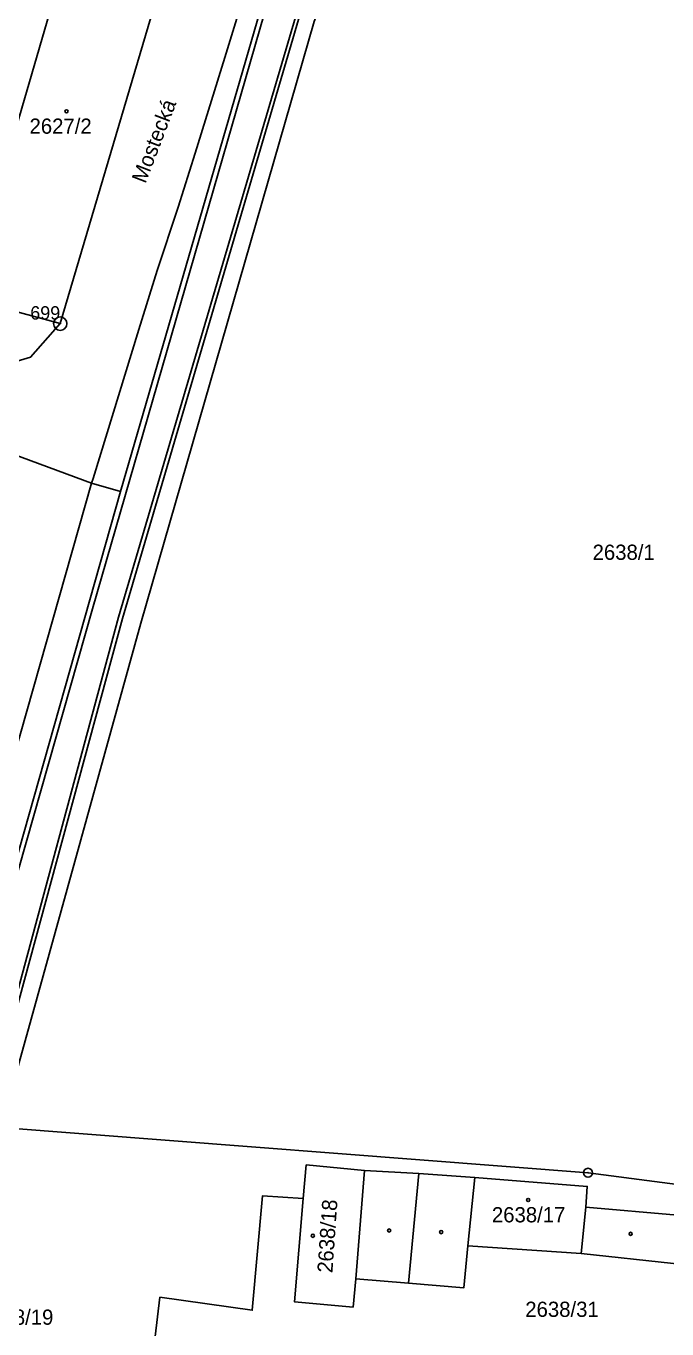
# Model space of a CAD drawing. Extents: x -784124 to -780570, y -980818 to -976926.
# Drawn here: x -782509.8 to -782438.1, y -979894.5 to -979748.9 of the extents above; entities that cross this region are included whole.
import ezdxf
from ezdxf.enums import TextEntityAlignment as Align

# ---------------------------------------------------------------- set-up
doc = ezdxf.new("R2010")
doc.units = 0
doc.header["$LTSCALE"] = 3.138375
doc.header["$MEASUREMENT"] = 0
for name, color, linetype in [('1008', 1, 'CONTINUOUS'), ('101', 1, 'CONTINUOUS'), ('1016', 1, 'CONTINUOUS'), ('105', 1, 'CONTINUOUS'), ('18', 1, 'CONTINUOUS'), ('21800', 1, 'CONTINUOUS'), ('21900', 1, 'CONTINUOUS'), ('402', 1, 'CONTINUOUS'), ('404', 1, 'CONTINUOUS')]:
    doc.layers.add(name, color=color, linetype=linetype)

# ---------------------------------------------------------------- blocks, each defined once
blk = doc.blocks.new('4_02$0')
at = {"layer": '404', "color": 255, "linetype": 'Continuous'}
blk.add_circle((-0.01, 0), 0.175, dxfattribs=at)
blk = doc.blocks.new('1_01$18')
at = {"layer": '101', "color": 3, "linetype": 'Continuous'}
for radius in [0.75, 0.03]:
    blk.add_circle((0, 0), radius, dxfattribs=at)
blk = doc.blocks.new('1_05$19')
at = {"layer": '105', "color": 3, "linetype": 'Continuous'}
for radius in [0.5, 0.0303]:
    blk.add_circle((0, 0), radius, dxfattribs=at)

msp = doc.modelspace()

# ---------------------------------------------------------------- linework, layer by layer
at = {"layer": '21800', "color": 255, "linetype": 'Continuous'}
for p, q in [((-782487.54, -979752.38), (-782484.41, -979742.06)), ((-782482.22, -979744.26), (-782502.37, -979814.04)), ((-782499.45, -979814.97), (-782478.73, -979744.75)), ((-782499.01, -979815.1), (-782478.45, -979745.14)), ((-782490.86, -979763.08), (-782487.54, -979752.38)), ((-782492.79, -979769.13), (-782490.86, -979763.08)), ((-782495.11, -979776.21), (-782492.79, -979769.13)), ((-782497.18, -979782.82), (-782495.11, -979776.21)), ((-782502.29, -979799.46), (-782497.18, -979782.82)), ((-782502.47, -979799.97), (-782502.29, -979799.46)), ((-782502.37, -979814.04), (-782522.03, -979883.22)), ((-782518.13, -979884.13), (-782499.45, -979814.97)), ((-782517.78, -979884.24), (-782499.01, -979815.1)), ((-782472.89, -979888.95), (-782471.95, -979876.83)), ((-782467, -979889.42), (-782465.88, -979877.15)), ((-782447.69, -979886.11), (-782447.19, -979880.93))]:
    msp.add_line(p, q, dxfattribs=at)
at = {"layer": '21900', "color": 3, "linetype": 'Continuous'}
for p, q in [((-782502.47, -979799.97), (-782499.21, -979800.93)), ((-782459.59, -979877.62), (-782460.38, -979885.25))]:
    msp.add_line(p, q, dxfattribs=at)
for points in [[(-782499.21, -979800.93), (-782482.69, -979743.94), (-782468.01, -979709.56), (-782467.52, -979709.73), (-782464.39, -979711.08), (-782464.07, -979711.24), (-782462.49, -979712.33)], [(-782463.51, -979714.53), (-782477.56, -979748.38), (-782496.95, -979815.63), (-782512.57, -979872.03)], [(-782578.83, -979727.48), (-782579.27, -979740.39), (-782573.52, -979755.39), (-782561.69, -979768.32), (-782524.76, -979783.72), (-782514.27, -979787.38), (-782509.29, -979785.89), (-782505.97, -979782.15)], [(-782590.14, -979736.24), (-782588.15, -979738.45), (-782586.34, -979745.39), (-782585.25, -979748.92), (-782583.66, -979753.85), (-782580.68, -979759.6), (-782568.39, -979771.51), (-782564.71, -979773.56), (-782512.25, -979796.38), (-782502.47, -979799.97)], [(-782505.97, -979782.15), (-782516.48, -979779.29), (-782504.06, -979736.78), (-782494.13, -979739.65)], [(-782505.97, -979782.15), (-782493.46, -979739.85), (-782494.13, -979739.65)], [(-782543.99, -979947.48), (-782540.68, -979937.12), (-782535.15, -979919.41), (-782527.03, -979886.45), (-782502.47, -979799.97)], [(-782499.21, -979800.93), (-782522.56, -979883.2), (-782535.75, -979938.32), (-782537.74, -979948.42)], [(-782512.57, -979872.03), (-782446.94, -979877.09), (-782395.55, -979883.82)], [(-782459.59, -979877.62), (-782465.88, -979877.15), (-782471.95, -979876.83), (-782478.45, -979876.2), (-782478.81, -979879.98)], [(-782416.68, -979883.56), (-782436.92, -979881.81), (-782447.19, -979880.93), (-782447.02, -979878.62), (-782459.59, -979877.62)], [(-782506.51, -979918), (-782500.56, -979919.04), (-782496.33, -979903.57), (-782494.82, -979891), (-782484.49, -979892.46), (-782483.33, -979879.66), (-782478.81, -979879.98)], [(-782478.81, -979879.98), (-782479.75, -979891.53), (-782473.21, -979892.1), (-782472.89, -979888.95), (-782467, -979889.42), (-782460.83, -979889.96), (-782460.38, -979885.25)], [(-782460.38, -979885.25), (-782447.69, -979886.11), (-782437.4, -979887.22), (-782417.22, -979888.97), (-782416.68, -979883.56)]]:
    msp.add_lwpolyline(points, dxfattribs=at)

# ---------------------------------------------------------------- block references
at = {"layer": '101', "color": 0, "linetype": 'ByBlock'}
msp.add_blockref('1_01$18', (-782505.97, -979782.15), dxfattribs=at)
at = {"layer": '105', "color": 0, "linetype": 'ByBlock'}
msp.add_blockref('1_05$19', (-782446.94, -979877.09), dxfattribs=at)
at = {"layer": '402', "color": 0, "linetype": 'ByBlock'}
for p in [(-782469.17, -979883.54), (-782463.35, -979883.72), (-782442.17, -979883.91)]:
    msp.add_blockref('4_02$0', p, dxfattribs=at)
at = {"layer": '404', "color": 0, "linetype": 'ByBlock'}
for p in [(-782505.25, -979758.41), (-782453.63, -979880.13), (-782477.71, -979884.13)]:
    msp.add_blockref('4_02$0', p, dxfattribs=at)

# ---------------------------------------------------------------- texts
at = {"layer": '1008', "color": 255, "linetype": 'Continuous'}
msp.add_text('Mostecká', height=1.7, rotation=69, dxfattribs=at).set_placement((-782495.96, -979766.75), align=Align.BOTTOM_LEFT)
at = {"layer": '1016', "color": 174, "linetype": 'Continuous'}
msp.add_text('699', height=1.5, dxfattribs=at).set_placement((-782505.97, -979782.15), align=Align.BOTTOM_RIGHT)
at = {"layer": '18', "color": 255, "linetype": 'Continuous'}
for s, p in [('2627/2', (-782509.4, -979761.43)), ('2638/1', (-782446.43, -979809.07)), ('2638/17', (-782457.69, -979883.14)), ('2638/19', (-782514.95, -979894.59))]:
    msp.add_text(s, height=1.7, dxfattribs=at).set_placement(p, align=Align.BOTTOM_LEFT)
msp.add_text('2638/18', height=1.7, rotation=86, dxfattribs=at).set_placement((-782475.02, -979888.36), align=Align.BOTTOM_LEFT)
msp.add_text('2638/31', height=1.7, dxfattribs=at).set_placement((-782449.85, -979893.71), align=Align.BOTTOM_CENTER)

doc.saveas('drawing.dxf')
